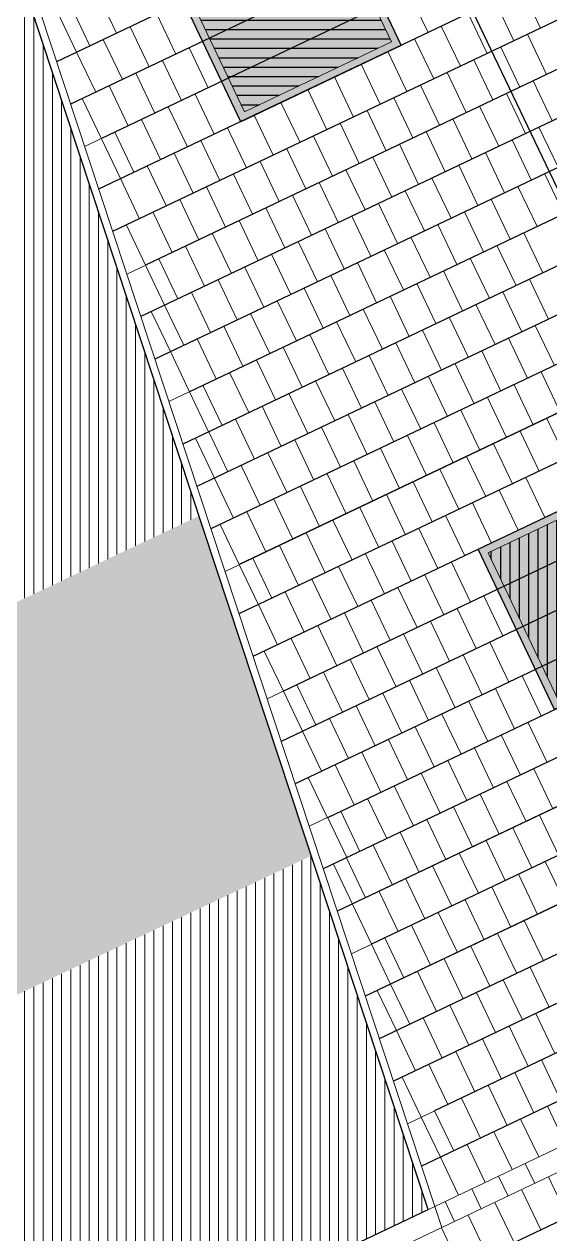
# Model space of a CAD drawing. Header units: metres. Extents: x 679599 to 680028, y 2748524 to 2748840.
# Drawn here: x 680001.54 to 680008.64, y 2748703.33 to 2748719.68 of the extents above; entities that cross this region are included whole.
import ezdxf

# ---------------------------------------------------------------- set-up
doc = ezdxf.new("R2010")
doc.units = ezdxf.units.M
doc.header["$LTSCALE"] = 5
doc.layers.add('00-AUX', color=2, linetype='Continuous', plot=False)
doc.layers.add('00-AUX Tree Pit', color=2, linetype='Continuous', plot=False)
doc.layers.add('02-L-B-Curb', color=11, linetype='Continuous', lineweight=5, plot=False)
doc.layers.add('02-L-B-Gutter', color=170, linetype='Continuous', lineweight=5, plot=False)
for name, color, linetype, lineweight, true_color in [('02-L-Joints-Paviment_07_Precast Concrete Blocks 60X40', 7, 'Continuous', 5, 0x999999), ('03-TR-Pavement_02_Sealed Gravel', 7, 'Continuous', 5, 0x38321e), ('03-TR-Pavement_06_Concrete Slab in situ', 7, 'Continuous', 9, 0xf7f7f7), ('03-TR-Pavement_07_Precast Concrete Blocks 60X40', 7, 'Continuous', 5, 0x999999)]:
    doc.layers.add(name, color=color, linetype=linetype, lineweight=lineweight, true_color=true_color)
doc.layers.add('03-TR-Tree Pit_Green', color=46, linetype='Continuous')
doc.layers.add('03-TR-Tree Pit_White', color=7, linetype='Continuous', true_color=0xfcfcfc)
doc.layers.add('04-BK-Tree Pit', color=6, linetype='Continuous', lineweight=5)

# ---------------------------------------------------------------- blocks, each defined once
blk = doc.blocks.new('ALCORQUE RECTANGULAR')
at = {"layer": '03-TR-Tree Pit_Green', "ltscale": 0.3}
h = blk.add_hatch(dxfattribs=at)
h.set_pattern_fill('ANSI31', color=256, scale=0.04, angle=-45)
h.set_pattern_definition([(360, (-2068898.16958, 3428624.0145), (3e-17, 0.127), [])])
h.paths.add_polyline_path([(679903.391, 2748647.421), (679902.702, 2748648.869), (679904.689, 2748649.814), (679905.377, 2748648.367)])
at = {"layer": '03-TR-Tree Pit_White'}
h = blk.add_hatch(color=256, dxfattribs=at)
h.dxf.hatch_style = 1
h.paths.add_polyline_path([(679903.344, 2748647.288), (679902.569, 2748648.916), (679904.736, 2748649.947), (679905.511, 2748648.319)])
at = {"layer": '02-L-B-Curb'}
blk.add_lwpolyline([(679903.344, 2748647.288), (679902.569, 2748648.916), (679904.736, 2748649.947), (679905.511, 2748648.319)], close=True, dxfattribs=at)
at = {"layer": '02-L-B-Curb', "color": 6}
blk.add_lwpolyline([(679903.391, 2748647.421), (679902.702, 2748648.868), (679904.689, 2748649.814), (679905.378, 2748648.366)], close=True, dxfattribs=at)

msp = doc.modelspace()

# ---------------------------------------------------------------- hatches: boundary and pattern name
at = {"layer": '03-TR-Pavement_02_Sealed Gravel', "linetype": 'Continuous'}
h = msp.add_hatch(dxfattribs=at)
h.set_pattern_fill('ANSI31', color=256, scale=0.0393, angle=45)
h.set_pattern_definition([(90, (652974.11672, 2717198.73223), (-0.1247775, 0), [])])
h.paths.add_polyline_path([(679968.866, 2748742.603), (679983.868, 2748747.571), (679993.107, 2748719.677), (679978.111, 2748714.692)], flags=16)
h.paths.add_polyline_path([(679998.133, 2748710.307), (680003.902, 2748713.034), (680005.419, 2748708.439), (680000.185, 2748705.967)], flags=16)
h.paths.add_polyline_path([(679963.902, 2748747.461), (679988.621, 2748759.303), (680006.998, 2748703.659), (679982.255, 2748691.885)])
at = {"layer": '03-TR-Pavement_06_Concrete Slab in situ', "linetype": 'Continuous'}
h = msp.add_hatch(color=256, dxfattribs=at)
h.dxf.hatch_style = 1
h.paths.add_polyline_path([(680003.902, 2748713.034), (679998.133, 2748710.307), (680000.185, 2748705.967), (680005.419, 2748708.439)])

# ---------------------------------------------------------------- linework, layer by layer
at = {"layer": '00-AUX'}
for points in [[(679988.712, 2748759.346), (680016.783, 2748700.654), (679938.873, 2748663.618)], [(680013.446, 2748724.631), (680001.978, 2748719.174)], [(680013.523, 2748724.003), (680002.167, 2748718.599)], [(680013.963, 2748723.549), (680002.584, 2748718.134)], [(680014.04, 2748722.921), (680002.546, 2748717.451)], [(680014.48, 2748722.466), (680002.736, 2748716.877)], [(680014.557, 2748721.838), (680003.179, 2748716.424)], [(680014.997, 2748721.383), (680003.115, 2748715.729)], [(680015.074, 2748720.755), (680003.305, 2748715.154)], [(680015.514, 2748720.3), (680003.774, 2748714.713)], [(680015.592, 2748719.672), (680003.684, 2748714.006)], [(680016.031, 2748719.217), (680003.874, 2748713.432)], [(680016.109, 2748718.589), (680004.063, 2748712.858)], [(680016.549, 2748718.134), (680004.447, 2748712.376)], [(680016.626, 2748717.506), (680004.443, 2748711.709)], [(680017.066, 2748717.051), (680004.632, 2748711.135)], [(680017.143, 2748716.423), (680005.043, 2748710.666)], [(680017.583, 2748715.968), (680005.012, 2748709.986)], [(680017.66, 2748715.34), (680005.201, 2748709.412)], [(680018.1, 2748714.886), (680005.637, 2748708.955)], [(680018.177, 2748714.258), (680005.581, 2748708.264)], [(680018.617, 2748713.803), (680005.77, 2748707.69)], [(680018.694, 2748713.175), (680006.233, 2748707.245)], [(680019.134, 2748712.72), (680006.149, 2748706.541)], [(680019.211, 2748712.092), (680006.339, 2748705.967)], [(680019.651, 2748711.637), (680006.529, 2748705.393)], [(680019.728, 2748711.009), (680007.087, 2748704.994)], [(680020.168, 2748710.554), (680006.908, 2748704.244)], [(679977.097, 2748688.433), (680020.801, 2748709.23)]]:
    msp.add_lwpolyline(points, dxfattribs=at)
at = {"layer": '00-AUX', "ltscale": 0.3}
msp.add_lwpolyline([(679963.902, 2748747.461), (679982.255, 2748691.885), (680006.998, 2748703.659), (679988.621, 2748759.303)], close=True, dxfattribs=at)
at = {"layer": '00-AUX Tree Pit'}
for points in [[(680004.469, 2748718.362), (680003.694, 2748719.991), (680005.861, 2748721.022), (680006.636, 2748719.394)], [(680010.335, 2748711.191), (680008.707, 2748710.416), (680007.676, 2748712.583), (680009.304, 2748713.358)]]:
    msp.add_lwpolyline(points, close=True, dxfattribs=at)
at = {"layer": '02-L-B-Curb'}
for points in [[(679988.712, 2748759.346), (680007.089, 2748703.702)], [(679988.621, 2748759.303), (680006.998, 2748703.659)]]:
    msp.add_lwpolyline(points, dxfattribs=at)
at = {"layer": '02-L-B-Gutter'}
msp.add_lwpolyline([(680007.089, 2748703.702), (679982.164, 2748691.841), (679982.259, 2748691.554), (680007.184, 2748703.415)], close=True, dxfattribs=at)
at = {"layer": '02-L-Joints-Paviment_07_Precast Concrete Blocks 60X40'}
for p, q in [((680001.99, 2748719.844), (680002.248, 2748719.302)), ((680002.584, 2748718.133), (680002.843, 2748717.593)), ((680003.18, 2748716.424), (680003.439, 2748715.883)), ((680003.516, 2748715.255), (680003.258, 2748715.797)), ((680003.774, 2748714.713), (680004.032, 2748714.171)), ((680004.112, 2748713.545), (680003.854, 2748714.087)), ((680004.447, 2748712.376), (680004.705, 2748711.834)), ((680005.043, 2748710.666), (680005.302, 2748710.125)), ((680005.642, 2748708.955), (680005.899, 2748708.415)), ((680005.975, 2748707.787), (680005.718, 2748708.329)), ((680006.233, 2748707.245), (680006.491, 2748706.704)), ((680006.57, 2748706.077), (680006.312, 2748706.618)), ((680008.854, 2748704.542), (680008.61, 2748705.054)), ((680006.906, 2748704.908), (680007.166, 2748704.367)), ((680008.493, 2748704.37), (680008.249, 2748704.882)), ((680008.132, 2748704.198), (680007.888, 2748704.71)), ((680007.771, 2748704.026), (680007.527, 2748704.539)), ((680007.409, 2748703.854), (680007.166, 2748704.367)), ((680008.311, 2748704.283), (680008.44, 2748704.012)), ((680007.95, 2748704.111), (680008.079, 2748703.841)), ((680007.588, 2748703.94), (680007.717, 2748703.669)), ((680007.227, 2748703.768), (680007.356, 2748703.497))]:
    msp.add_line(p, q, dxfattribs=at)
for points in [[(680002.531, 2748720.102), (680002.789, 2748719.56)], [(680006.997, 2748719.57), (680006.739, 2748720.111)], [(680008.261, 2748720.171), (680008.519, 2748719.629)], [(680002.17, 2748719.93), (680002.428, 2748719.388)], [(680007.9, 2748719.999), (680008.158, 2748719.457)], [(680003.591, 2748719.276), (680003.333, 2748719.818)], [(680007.539, 2748719.827), (680007.796, 2748719.285)], [(680003.229, 2748719.105), (680002.972, 2748719.646)], [(680007.177, 2748719.655), (680007.435, 2748719.113)], [(680002.868, 2748718.933), (680002.61, 2748719.475)], [(680006.816, 2748719.483), (680007.074, 2748718.942)], [(680008.598, 2748719.002), (680008.34, 2748719.544)], [(680002.507, 2748718.761), (680002.249, 2748719.303)], [(680003.771, 2748719.362), (680004.029, 2748718.821)], [(680006.455, 2748719.311), (680006.713, 2748718.77)], [(680008.236, 2748718.83), (680007.979, 2748719.372)], [(680003.41, 2748719.191), (680003.668, 2748718.649)], [(680006.094, 2748719.14), (680006.352, 2748718.598)], [(680007.875, 2748718.658), (680007.617, 2748719.2)], [(680003.049, 2748719.019), (680003.307, 2748718.477)], [(680005.733, 2748718.968), (680005.991, 2748718.426)], [(680007.514, 2748718.486), (680007.256, 2748719.028)], [(680002.688, 2748718.847), (680002.945, 2748718.305)], [(680005.372, 2748718.796), (680005.629, 2748718.254)], [(680007.153, 2748718.314), (680006.895, 2748718.856)], [(680008.417, 2748718.916), (680008.675, 2748718.375)], [(680002.326, 2748718.675), (680002.584, 2748718.133)], [(680004.107, 2748718.195), (680003.849, 2748718.737)], [(680005.01, 2748718.624), (680005.268, 2748718.082)], [(680006.792, 2748718.143), (680006.534, 2748718.684)], [(680008.056, 2748718.744), (680008.313, 2748718.203)], [(680003.746, 2748718.023), (680003.488, 2748718.565)], [(680006.431, 2748717.971), (680006.173, 2748718.512)], [(680007.694, 2748718.573), (680007.952, 2748718.031)], [(680003.385, 2748717.851), (680003.127, 2748718.393)], [(680004.649, 2748718.452), (680004.907, 2748717.91)], [(680006.069, 2748717.799), (680005.812, 2748718.341)], [(680007.333, 2748718.401), (680007.591, 2748717.859)], [(680008.754, 2748717.747), (680008.496, 2748718.289)], [(680003.023, 2748717.679), (680002.766, 2748718.221)], [(680004.288, 2748718.28), (680004.546, 2748717.738)], [(680005.708, 2748717.627), (680005.45, 2748718.169)], [(680006.972, 2748718.229), (680007.23, 2748717.687)], [(680003.927, 2748718.108), (680004.185, 2748717.567)], [(680005.347, 2748717.455), (680005.089, 2748717.997)], [(680006.611, 2748718.057), (680006.869, 2748717.515)], [(680008.392, 2748717.575), (680008.135, 2748718.117)], [(680003.566, 2748717.936), (680003.823, 2748717.395)], [(680004.986, 2748717.283), (680004.728, 2748717.825)], [(680006.25, 2748717.885), (680006.507, 2748717.343)], [(680008.031, 2748717.403), (680007.773, 2748717.945)], [(680003.204, 2748717.765), (680003.462, 2748717.223)], [(680004.625, 2748717.111), (680004.367, 2748717.653)], [(680005.888, 2748717.713), (680006.146, 2748717.172)], [(680007.67, 2748717.231), (680007.412, 2748717.773)], [(680008.573, 2748717.661), (680008.831, 2748717.119)], [(680002.843, 2748717.593), (680003.101, 2748717.051)], [(680004.263, 2748716.939), (680004.006, 2748717.481)], [(680005.527, 2748717.542), (680005.785, 2748717)], [(680007.309, 2748717.06), (680007.051, 2748717.601)], [(680008.212, 2748717.489), (680008.47, 2748716.947)], [(680003.902, 2748716.768), (680003.644, 2748717.309)], [(680005.166, 2748717.37), (680005.424, 2748716.828)], [(680006.948, 2748716.888), (680006.69, 2748717.429)], [(680007.851, 2748717.317), (680008.108, 2748716.776)], [(680004.805, 2748717.198), (680005.063, 2748716.656)], [(680006.587, 2748716.716), (680006.329, 2748717.258)], [(680007.489, 2748717.145), (680007.747, 2748716.604)], [(680003.541, 2748716.596), (680003.283, 2748717.137)], [(680004.444, 2748717.026), (680004.701, 2748716.484)], [(680006.225, 2748716.544), (680005.967, 2748717.086)], [(680003.18, 2748716.424), (680002.922, 2748716.966)], [(680004.082, 2748716.854), (680004.34, 2748716.312)], [(680005.864, 2748716.372), (680005.606, 2748716.914)], [(680007.128, 2748716.974), (680007.386, 2748716.432)], [(680008.548, 2748716.32), (680008.291, 2748716.862)], [(680003.721, 2748716.682), (680003.979, 2748716.14)], [(680005.503, 2748716.2), (680005.245, 2748716.742)], [(680006.767, 2748716.802), (680007.025, 2748716.26)], [(680008.187, 2748716.149), (680007.929, 2748716.69)], [(680003.36, 2748716.51), (680003.618, 2748715.969)], [(680005.142, 2748716.028), (680004.884, 2748716.57)], [(680006.406, 2748716.63), (680006.664, 2748716.088)], [(680007.826, 2748715.977), (680007.568, 2748716.519)], [(680004.781, 2748715.856), (680004.523, 2748716.398)], [(680006.045, 2748716.458), (680006.303, 2748715.916)], [(680007.465, 2748715.805), (680007.207, 2748716.347)], [(680004.419, 2748715.685), (680004.162, 2748716.226)], [(680005.684, 2748716.286), (680005.941, 2748715.744)], [(680007.104, 2748715.633), (680006.846, 2748716.175)], [(680008.368, 2748716.234), (680008.626, 2748715.693)], [(680004.058, 2748715.513), (680003.8, 2748716.054)], [(680005.322, 2748716.114), (680005.58, 2748715.572)], [(680006.742, 2748715.461), (680006.485, 2748716.003)], [(680008.007, 2748716.062), (680008.264, 2748715.521)], [(680003.697, 2748715.341), (680003.439, 2748715.883)], [(680004.961, 2748715.942), (680005.219, 2748715.401)], [(680007.645, 2748715.891), (680007.903, 2748715.349)], [(680004.6, 2748715.77), (680004.858, 2748715.229)], [(680006.381, 2748715.289), (680006.123, 2748715.831)], [(680007.284, 2748715.719), (680007.542, 2748715.177)], [(680004.239, 2748715.599), (680004.497, 2748715.057)], [(680006.02, 2748715.117), (680005.762, 2748715.659)], [(680006.923, 2748715.547), (680007.181, 2748715.005)], [(680008.704, 2748715.066), (680008.446, 2748715.608)], [(680003.878, 2748715.427), (680004.135, 2748714.885)], [(680005.659, 2748714.946), (680005.401, 2748715.487)], [(680006.562, 2748715.375), (680006.82, 2748714.833)], [(680008.343, 2748714.894), (680008.085, 2748715.436)], [(680003.516, 2748715.255), (680003.774, 2748714.713)], [(680005.298, 2748714.774), (680005.04, 2748715.316)], [(680006.201, 2748715.203), (680006.459, 2748714.661)], [(680007.982, 2748714.722), (680007.724, 2748715.264)], [(680004.936, 2748714.602), (680004.679, 2748715.144)], [(680005.84, 2748715.031), (680006.097, 2748714.489)], [(680007.621, 2748714.55), (680007.363, 2748715.092)], [(680004.575, 2748714.43), (680004.317, 2748714.972)], [(680005.478, 2748714.859), (680005.736, 2748714.318)], [(680007.259, 2748714.378), (680007.002, 2748714.92)], [(680008.524, 2748714.98), (680008.781, 2748714.438)], [(680004.214, 2748714.258), (680003.956, 2748714.8)], [(680006.898, 2748714.207), (680006.64, 2748714.748)], [(680008.162, 2748714.808), (680008.42, 2748714.266)], [(680005.117, 2748714.687), (680005.375, 2748714.146)], [(680006.537, 2748714.035), (680006.279, 2748714.576)], [(680007.801, 2748714.636), (680008.059, 2748714.094)], [(680004.756, 2748714.516), (680005.014, 2748713.974)], [(680006.176, 2748713.863), (680005.918, 2748714.405)], [(680007.44, 2748714.464), (680007.698, 2748713.923)], [(680004.395, 2748714.344), (680004.653, 2748713.802)], [(680005.815, 2748713.691), (680005.557, 2748714.233)], [(680007.079, 2748714.293), (680007.337, 2748713.751)], [(680008.86, 2748713.811), (680008.602, 2748714.353)], [(680004.034, 2748714.172), (680004.291, 2748713.63)], [(680005.453, 2748713.519), (680005.196, 2748714.061)], [(680006.718, 2748714.121), (680006.975, 2748713.579)], [(680008.499, 2748713.639), (680008.241, 2748714.181)], [(680005.092, 2748713.347), (680004.834, 2748713.889)], [(680006.356, 2748713.949), (680006.614, 2748713.407)], [(680008.138, 2748713.467), (680007.88, 2748714.009)], [(680004.731, 2748713.175), (680004.473, 2748713.717)], [(680005.995, 2748713.777), (680006.253, 2748713.235)], [(680007.777, 2748713.296), (680007.519, 2748713.837)], [(680005.634, 2748713.605), (680005.892, 2748713.063)], [(680007.415, 2748713.124), (680007.158, 2748713.665)], [(680008.318, 2748713.553), (680008.576, 2748713.011)], [(680004.37, 2748713.003), (680004.112, 2748713.545)], [(680005.273, 2748713.433), (680005.531, 2748712.891)], [(680007.054, 2748712.952), (680006.796, 2748713.494)], [(680004.912, 2748713.261), (680005.17, 2748712.719)], [(680006.693, 2748712.78), (680006.435, 2748713.322)], [(680007.957, 2748713.381), (680008.215, 2748712.84)], [(680004.551, 2748713.089), (680004.808, 2748712.548)], [(680006.332, 2748712.608), (680006.074, 2748713.15)], [(680007.596, 2748713.21), (680007.854, 2748712.668)], [(680004.189, 2748712.918), (680004.447, 2748712.376)], [(680005.971, 2748712.436), (680005.713, 2748712.978)], [(680007.235, 2748713.038), (680007.493, 2748712.496)], [(680005.609, 2748712.264), (680005.352, 2748712.806)], [(680006.874, 2748712.866), (680007.131, 2748712.324)], [(680005.248, 2748712.092), (680004.99, 2748712.634)], [(680006.512, 2748712.694), (680006.77, 2748712.152)], [(680004.887, 2748711.921), (680004.629, 2748712.462)], [(680006.151, 2748712.522), (680006.409, 2748711.98)], [(680007.571, 2748711.869), (680007.314, 2748712.411)], [(680005.79, 2748712.35), (680006.048, 2748711.808)], [(680005.429, 2748712.178), (680005.687, 2748711.636)], [(680007.21, 2748711.697), (680006.952, 2748712.239)], [(680005.068, 2748712.006), (680005.326, 2748711.465)], [(680006.849, 2748711.525), (680006.591, 2748712.067)], [(680007.752, 2748711.955), (680008.01, 2748711.413)], [(680004.706, 2748711.835), (680004.964, 2748711.293)], [(680006.488, 2748711.353), (680006.23, 2748711.895)], [(680007.391, 2748711.783), (680007.649, 2748711.241)], [(680006.127, 2748711.181), (680005.869, 2748711.723)], [(680007.03, 2748711.611), (680007.287, 2748711.069)], [(680005.765, 2748711.009), (680005.508, 2748711.551)], [(680006.668, 2748711.439), (680006.926, 2748710.897)], [(680005.404, 2748710.837), (680005.146, 2748711.379)], [(680006.307, 2748711.267), (680006.565, 2748710.726)], [(680008.089, 2748710.786), (680007.831, 2748711.328)], [(680005.043, 2748710.666), (680004.785, 2748711.207)], [(680005.946, 2748711.095), (680006.204, 2748710.554)], [(680007.727, 2748710.614), (680007.47, 2748711.156)], [(680007.366, 2748710.442), (680007.108, 2748710.984)], [(680005.585, 2748710.924), (680005.843, 2748710.382)], [(680007.005, 2748710.27), (680006.747, 2748710.812)], [(680008.269, 2748710.872), (680008.527, 2748710.33)], [(680005.224, 2748710.752), (680005.481, 2748710.21)], [(680006.644, 2748710.098), (680006.386, 2748710.64)], [(680007.908, 2748710.7), (680008.166, 2748710.158)], [(680006.283, 2748709.926), (680006.025, 2748710.468)], [(680007.547, 2748710.528), (680007.805, 2748709.986)], [(680005.921, 2748709.754), (680005.664, 2748710.296)], [(680007.186, 2748710.356), (680007.443, 2748709.814)], [(680005.56, 2748709.583), (680005.302, 2748710.124)], [(680006.824, 2748710.184), (680007.082, 2748709.642)], [(680008.606, 2748709.703), (680008.348, 2748710.245)], [(680006.463, 2748710.012), (680006.721, 2748709.471)], [(680008.245, 2748709.531), (680007.987, 2748710.073)], [(680006.102, 2748709.84), (680006.36, 2748709.299)], [(680007.883, 2748709.359), (680007.626, 2748709.901)], [(680005.741, 2748709.669), (680005.999, 2748709.127)], [(680007.522, 2748709.187), (680007.264, 2748709.729)], [(680005.38, 2748709.497), (680005.637, 2748708.955)], [(680007.161, 2748709.015), (680006.903, 2748709.557)], [(680008.425, 2748709.617), (680008.683, 2748709.076)], [(680006.8, 2748708.844), (680006.542, 2748709.385)], [(680008.064, 2748709.445), (680008.322, 2748708.904)], [(680006.439, 2748708.672), (680006.181, 2748709.213)], [(680007.703, 2748709.274), (680007.96, 2748708.732)], [(680006.077, 2748708.5), (680005.82, 2748709.042)], [(680007.341, 2748709.102), (680007.599, 2748708.56)], [(680008.761, 2748708.449), (680008.504, 2748708.99)], [(680006.98, 2748708.93), (680007.238, 2748708.388)], [(680008.4, 2748708.277), (680008.142, 2748708.818)], [(680006.619, 2748708.758), (680006.877, 2748708.216)], [(680008.039, 2748708.105), (680007.781, 2748708.647)], [(680006.258, 2748708.586), (680006.516, 2748708.044)], [(680005.897, 2748708.414), (680006.154, 2748707.872)], [(680007.678, 2748707.933), (680007.42, 2748708.475)], [(680008.581, 2748708.363), (680008.839, 2748707.821)], [(680007.317, 2748707.761), (680007.059, 2748708.303)], [(680008.22, 2748708.191), (680008.478, 2748707.649)], [(680006.956, 2748707.589), (680006.698, 2748708.131)], [(680007.859, 2748708.019), (680008.116, 2748707.477)], [(680006.594, 2748707.417), (680006.337, 2748707.959)], [(680007.497, 2748707.847), (680007.755, 2748707.305)], [(680006.233, 2748707.245), (680005.975, 2748707.787)], [(680007.136, 2748707.675), (680007.394, 2748707.133)], [(680006.775, 2748707.503), (680007.033, 2748706.961)], [(680008.556, 2748707.022), (680008.298, 2748707.564)], [(680008.195, 2748706.85), (680007.937, 2748707.392)], [(680006.414, 2748707.331), (680006.672, 2748706.79)], [(680007.834, 2748706.678), (680007.576, 2748707.22)], [(680007.473, 2748706.506), (680007.215, 2748707.048)], [(680007.111, 2748706.334), (680006.854, 2748706.876)], [(680008.376, 2748706.936), (680008.633, 2748706.394)], [(680006.75, 2748706.163), (680006.492, 2748706.704)], [(680008.014, 2748706.764), (680008.272, 2748706.222)], [(680007.653, 2748706.592), (680007.911, 2748706.05)], [(680007.292, 2748706.42), (680007.55, 2748705.879)], [(680006.931, 2748706.248), (680007.189, 2748705.707)], [(680008.712, 2748705.767), (680008.454, 2748706.309)], [(680006.57, 2748706.077), (680006.827, 2748705.535)], [(680008.351, 2748705.595), (680008.093, 2748706.137)], [(680007.99, 2748705.423), (680007.732, 2748705.965)], [(680007.629, 2748705.252), (680007.371, 2748705.793)], [(680007.267, 2748705.08), (680007.01, 2748705.621)], [(680008.532, 2748705.681), (680008.789, 2748705.139)], [(680006.906, 2748704.908), (680006.648, 2748705.45)], [(680008.17, 2748705.509), (680008.428, 2748704.968)], [(680007.809, 2748705.338), (680008.067, 2748704.796)], [(680007.448, 2748705.166), (680007.706, 2748704.624)], [(680007.087, 2748704.994), (680007.345, 2748704.452)], [(680008.881, 2748703.558), (680008.623, 2748704.1)], [(680008.52, 2748703.386), (680008.262, 2748703.928)], [(680008.159, 2748703.215), (680007.901, 2748703.756)], [(680007.798, 2748703.043), (680007.54, 2748703.585)], [(680007.437, 2748702.871), (680007.179, 2748703.413)]]:
    msp.add_lwpolyline(points, dxfattribs=at)
at = {"layer": '03-TR-Pavement_07_Precast Concrete Blocks 60X40'}
for p, q in [((680001.979, 2748719.175), (680013.446, 2748724.631)), ((680002.738, 2748716.878), (680014.48, 2748722.466)), ((680002.548, 2748717.452), (680012.593, 2748722.232)), ((680002.927, 2748716.304), (680014.739, 2748721.924)), ((680003.117, 2748715.729), (680014.997, 2748721.383)), ((680003.307, 2748715.155), (680015.256, 2748720.841)), ((680003.496, 2748714.581), (680015.514, 2748720.3)), ((680003.686, 2748714.007), (680015.773, 2748719.759)), ((680002.169, 2748718.601), (680003.951, 2748719.449)), ((680003.876, 2748713.433), (680016.031, 2748719.217)), ((680002.358, 2748718.026), (680004.209, 2748718.907)), ((680004.065, 2748712.858), (680016.29, 2748718.676)), ((680004.255, 2748712.284), (680016.549, 2748718.134)), ((680004.444, 2748711.71), (680016.807, 2748717.593)), ((680004.634, 2748711.136), (680017.066, 2748717.051)), ((680005.393, 2748708.839), (680018.1, 2748714.886)), ((680005.582, 2748708.265), (680018.358, 2748714.344)), ((680005.772, 2748707.69), (680018.617, 2748713.803)), ((680005.962, 2748707.116), (680018.876, 2748713.261)), ((680006.151, 2748706.542), (680019.134, 2748712.72)), ((680006.341, 2748705.968), (680019.393, 2748712.179)), ((680004.824, 2748710.561), (680007.934, 2748712.041)), ((680006.531, 2748705.393), (680019.651, 2748711.637)), ((680005.013, 2748709.987), (680008.192, 2748711.5)), ((680006.72, 2748704.819), (680019.91, 2748711.096)), ((680005.203, 2748709.413), (680008.449, 2748710.958)), ((680006.91, 2748704.245), (680020.168, 2748710.554)), ((680007.089, 2748703.702), (680020.417, 2748710.044))]:
    msp.add_line(p, q, dxfattribs=at)
for points in [[(680020.543, 2748709.772), (679976.839, 2748688.975)], [(680020.801, 2748709.23), (679963.793, 2748682.102)]]:
    msp.add_lwpolyline(points, dxfattribs=at)

# ---------------------------------------------------------------- block references
at = {"layer": '04-BK-Tree Pit'}
msp.add_blockref('ALCORQUE RECTANGULAR', (101.125, 71.075), dxfattribs=at)
at = {"layer": '04-BK-Tree Pit', "rotation": 90}
msp.add_blockref('ALCORQUE RECTANGULAR', (3428657.623, 2068807.847), dxfattribs=at)

doc.saveas('drawing.dxf')
